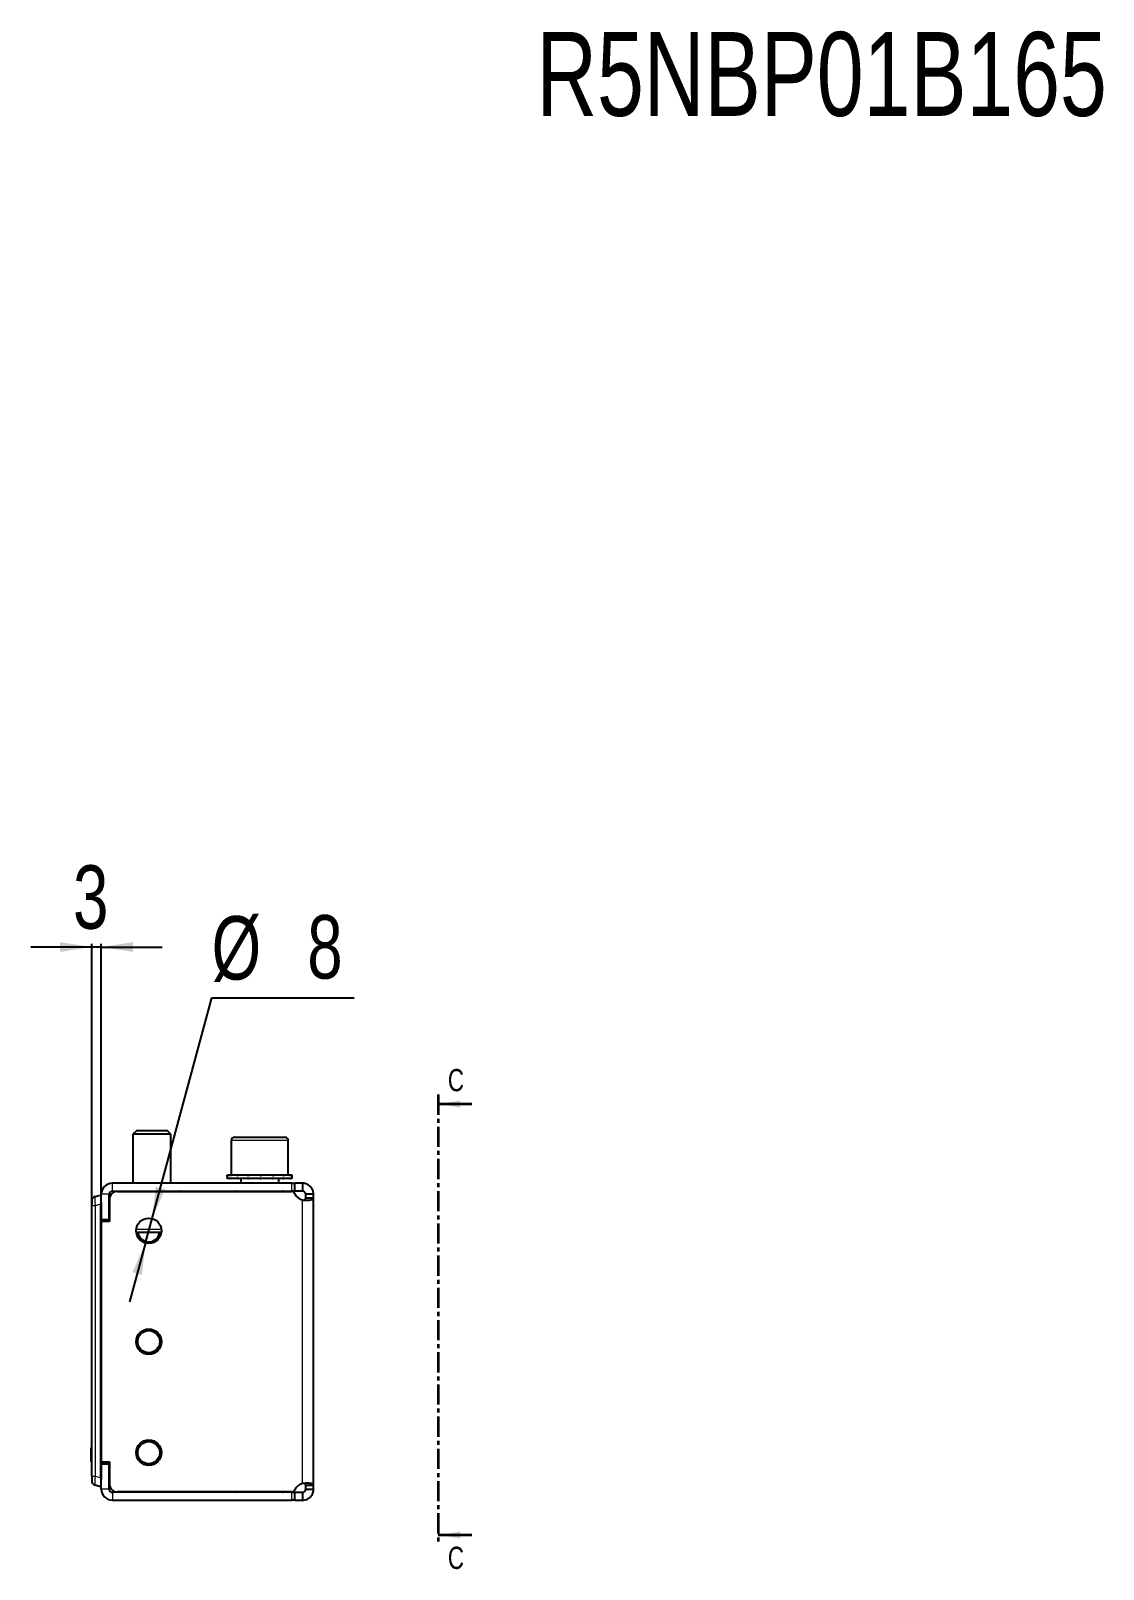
# Model space of a CAD drawing. Header units: millimetres. Extents: x -438 to 5180, y -570 to 658.
# Drawn here: x 1942.8 to 2281.1, y 173.2 to 658.5 of the extents above; entities that cross this region are included whole.
import ezdxf

# ---------------------------------------------------------------- set-up
doc = ezdxf.new("R2010")
doc.units = ezdxf.units.MM
doc.linetypes.add('CENTER', pattern=[10.16, 6.35, -1.27, 1.27, -1.27])
doc.layers.add('FORMAT', color=7, linetype='Continuous')
doc.styles.add('SLDTEXTSTYLE0', font='TXT', dxfattribs={"width": 0.75})
doc.dimstyles.new('SLDDIMSTYLE1', dxfattribs={"dimtxt": 20, "dimasz": 10, "dimexe": 0, "dimexo": 0.0625, "dimgap": 5, "dimtad": 2, "dimdec": 1, "dimrnd": 1e-09, "dimzin": 12, "dimdsep": 46, "dimtxsty": 'SLDTEXTSTYLE0', "dimsah": 1, "dimcen": 0.09, "dimadec": 0, "dimazin": 3, "dimtfac": 1, "dimtmove": 0, "dimatfit": 0, "dimfxl": 0, "dimfrac": 2, "dimtolj": 1, "dimtzin": 12, "dimarcsym": 0})
doc.dimstyles.new('SLDDIMSTYLE2', dxfattribs={"dimtxt": 20, "dimasz": 10, "dimexe": 0, "dimexo": 0.0625, "dimgap": 5, "dimtad": 0, "dimtih": 1, "dimtoh": 1, "dimdec": 1, "dimrnd": 1e-09, "dimzin": 12, "dimdsep": 46, "dimtxsty": 'SLDTEXTSTYLE0', "dimsah": 1, "dimcen": 0, "dimadec": 0, "dimazin": 3, "dimtfac": 1, "dimtmove": 0, "dimatfit": 3, "dimfxl": 0, "dimfrac": 2, "dimtolj": 1, "dimtzin": 12, "dimarcsym": 0})

# ---------------------------------------------------------------- blocks, each defined once
blk = doc.blocks.new('_D_4')
at = {"layer": 'FORMAT'}
for p, q in [((1962.01, 369.45), (1942.77, 369.45)), ((1962.01, 287.86), (1962.01, 370.45)), ((1965.01, 369.45), (1962.01, 369.45)), ((1965.01, 282.86), (1965.01, 370.45)), ((1965.01, 369.45), (1984.24, 369.45))]:
    blk.add_line(p, q, dxfattribs=at)
for points in [[(1962.01, 369.45), (1952.01, 370.99), (1952.01, 367.91)], [(1965.01, 369.45), (1975.01, 367.91), (1975.01, 370.99)]]:
    blk.add_solid(points, dxfattribs=at)
at = {"layer": 'FORMAT', "insert": (1956.12, 395.23), "char_height": 20, "attachment_point": 1, "style": 'SLDTEXTSTYLE0'}
blk.add_mtext('3', dxfattribs=at)
blk = doc.blocks.new('_D_5')
at = {"layer": 'FORMAT'}
for p, q in [((1981.05, 283.81), (1999.85, 353.42)), ((1999.85, 353.42), (2044.79, 353.42)), ((1978.96, 276.09), (1981.05, 283.81)), ((1978.96, 276.09), (1973.95, 257.52))]:
    blk.add_line(p, q, dxfattribs=at)
for points in [[(1981.05, 283.81), (1985.14, 293.06), (1982.17, 293.86)], [(1978.96, 276.09), (1974.87, 266.83), (1977.84, 266.03)]]:
    blk.add_solid(points, dxfattribs=at)
at = {"layer": 'FORMAT', "char_height": 20, "attachment_point": 1, "style": 'SLDTEXTSTYLE0'}
for s, insert in [('%%c', (1999.85, 379.2)), ('8', (2030.01, 379.51))]:
    blk.add_mtext(s, dxfattribs=dict(at, insert=insert))

msp = doc.modelspace()

# ---------------------------------------------------------------- linework, layer by layer
at = {"color": 7, "linetype": 'CENTER', "lineweight": 35}
msp.add_line((2071.3, 322.91), (2071.3, 180.96), dxfattribs=at)
at = {"color": 7, "linetype": 'Continuous', "lineweight": 35}
for p, q in [((2081.94, 319.91), (2071.3, 319.91)), ((2081.94, 183.96), (2071.3, 183.96))]:
    msp.add_line(p, q, dxfattribs=at)
at = {"color": 7, "linetype": 'Continuous', "lineweight": 25}
for p, q in [((1976.08, 311.45), (1975.01, 310.37)), ((1985.93, 311.45), (1976.08, 311.45)), ((1987.01, 310.37), (1985.93, 311.45)), ((1975.01, 310.37), (1975.01, 294.95)), ((1987.01, 310.37), (1975.01, 310.37)), ((1987.01, 294.95), (1987.01, 310.37)), ((2006.01, 308.45), (2006.01, 297.45)), ((2007.01, 309.45), (2023.01, 309.45)), ((2024.01, 297.45), (2024.01, 308.45)), ((2004.76, 297.45), (2004.76, 296.45)), ((2004.76, 297.45), (2004.76, 297.2)), ((2005.59, 297.45), (2004.76, 297.45)), ((2004.76, 297.45), (2004.76, 297.45)), ((2004.76, 296.45), (2004.76, 296.7)), ((2005.59, 296.45), (2004.76, 296.45)), ((2004.76, 296.45), (2004.76, 296.45)), ((2005.59, 297.45), (2005.69, 297.45)), ((2005.59, 296.45), (2005.69, 296.45)), ((2005.69, 297.45), (2005.69, 297.2)), ((2007.86, 297.45), (2005.69, 297.45)), ((2005.69, 296.45), (2005.69, 296.7)), ((2007.86, 296.45), (2005.69, 296.45)), ((2007.86, 297.45), (2008.04, 297.45)), ((2007.86, 296.45), (2008.04, 296.45)), ((2008.04, 297.45), (2008.04, 297.2)), ((2011.21, 297.45), (2008.04, 297.45)), ((2008.04, 296.45), (2008.04, 296.7)), ((2011.21, 296.45), (2008.04, 296.45)), ((2009.01, 296.45), (2009.01, 294.95)), ((2011.21, 297.45), (2011.45, 297.45)), ((2011.21, 296.45), (2011.45, 296.45)), ((2011.45, 297.45), (2011.45, 297.2)), ((2015.15, 297.45), (2011.45, 297.45)), ((2011.45, 296.45), (2011.45, 296.7)), ((2015.15, 296.45), (2011.45, 296.45)), ((2015.14, 297.45), (2015.4, 297.45)), ((2015.15, 297.45), (2015.22, 297.45)), ((2015.15, 296.45), (2015.3, 296.45)), ((2015.3, 296.45), (2015.4, 296.45)), ((2015.35, 297.45), (2015.4, 297.45)), ((2015.4, 297.45), (2015.4, 297.2)), ((2019.06, 297.45), (2015.4, 297.45)), ((2015.4, 296.45), (2015.4, 296.7)), ((2019.06, 296.45), (2015.4, 296.45)), ((2019.06, 297.45), (2019.29, 297.45)), ((2019.06, 296.45), (2019.29, 296.45)), ((2019.29, 297.45), (2019.29, 297.2)), ((2022.35, 297.45), (2019.29, 297.45)), ((2019.29, 296.45), (2019.29, 296.7)), ((2022.35, 296.45), (2019.29, 296.45)), ((2021.01, 294.95), (2021.01, 296.45)), ((2022.35, 297.45), (2022.52, 297.45)), ((2022.35, 296.45), (2022.52, 296.45)), ((2022.52, 297.45), (2022.52, 297.2)), ((2024.53, 297.45), (2022.52, 297.45)), ((2022.52, 296.45), (2022.52, 296.7)), ((2024.53, 296.45), (2022.52, 296.45)), ((2024.53, 297.45), (2024.62, 297.45)), ((2024.53, 296.45), (2024.62, 296.45)), ((2024.62, 297.45), (2024.62, 297.2)), ((2025.25, 297.45), (2024.62, 297.45)), ((2024.62, 296.45), (2024.62, 296.7)), ((2025.25, 296.45), (2024.62, 296.45)), ((2025.26, 296.45), (2025.26, 297.45)), ((1963.12, 290.74), (1964.81, 291.2)), ((1964.81, 291.2), (1965.01, 291.2)), ((1965.01, 283.5), (1965.01, 291.45)), ((1967.51, 283.5), (1967.51, 291.45)), ((2025.1, 294.95), (1968.51, 294.95)), ((1968.51, 292.45), (2025.1, 292.45)), ((1970.11, 292.35), (2025.08, 292.35)), ((1970.76, 292.45), (1970.76, 292.35)), ((1971.05, 292.45), (1971.05, 292.35)), ((1972.73, 292.45), (1972.73, 292.35)), ((1975.68, 292.45), (1975.68, 292.35)), ((1979.44, 292.45), (1979.44, 292.35)), ((1983.43, 292.45), (1983.43, 292.35)), ((1987.06, 292.45), (1987.06, 292.35)), ((1989.76, 292.45), (1989.76, 292.35)), ((1991.13, 292.45), (1991.13, 292.35)), ((1991.26, 292.35), (1991.26, 292.45)), ((2025.1, 294.95), (2026.1, 294.95)), ((2026.1, 292.45), (2025.1, 292.45)), ((2026.1, 292.45), (2026.1, 294.95)), ((2028.51, 294.95), (2026.1, 294.95)), ((2028.51, 292.45), (2026.1, 292.45)), ((2028.51, 294.95), (2028.51, 292.45)), ((2032.01, 291.45), (2029.51, 291.45)), ((2029.51, 290.23), (2029.51, 291.45)), ((2032.01, 290.23), (2032.01, 291.45)), ((1962.01, 289.3), (1962.01, 287.85)), ((1962.01, 213.4), (1962.01, 287.85)), ((1964.81, 288.3), (1964.81, 202.1)), ((1965.01, 288.92), (1965.01, 201.47)), ((1967.61, 289.85), (1967.61, 282.85)), ((2032.01, 290.23), (2029.51, 290.23)), ((2032.01, 199.67), (2032.01, 290.23)), ((1965.01, 283.5), (1967.51, 283.5)), ((1965.01, 207.05), (1965.01, 282.85)), ((1967.61, 282.85), (1965.01, 282.85)), ((1967.61, 284.43), (1967.51, 284.21)), ((1983.97, 279.45), (1976.04, 279.45)), ((1961.81, 211.45), (1962.01, 211.45)), ((1961.81, 211.1), (1962.01, 211.1)), ((1961.81, 210.38), (1961.81, 211.1)), ((1961.81, 210.38), (1962.01, 210.38)), ((1961.81, 209.43), (1961.81, 209.54)), ((1962.01, 205.2), (1962.01, 213.4)), ((1961.81, 207.97), (1962.01, 207.97)), ((1961.81, 207.43), (1961.81, 207.97)), ((1961.81, 207.43), (1962.01, 207.43)), ((1961.81, 207.14), (1962.01, 207.14)), ((1962.01, 202.55), (1962.01, 205.2)), ((1965.01, 207.05), (1967.61, 207.05)), ((1965.01, 206.4), (1967.51, 206.4)), ((1965.01, 198.45), (1965.01, 206.4)), ((1967.51, 198.45), (1967.51, 206.4)), ((1967.61, 205.97), (1967.51, 206.18)), ((1967.61, 207.05), (1967.61, 200.05)), ((1962.01, 202.55), (1962.01, 201.1)), ((1964.81, 199.2), (1963.12, 199.65)), ((1965.01, 199.2), (1964.81, 199.2)), ((2029.51, 199.67), (2032.01, 199.67)), ((2029.51, 198.45), (2029.51, 199.67)), ((2032.01, 198.45), (2032.01, 199.67)), ((2025.1, 197.45), (1968.51, 197.45)), ((1968.51, 194.95), (2025.1, 194.95)), ((2025.08, 197.55), (1970.11, 197.55)), ((2025.1, 197.45), (2026.1, 197.45)), ((2026.1, 194.95), (2025.1, 194.95)), ((2026.1, 194.95), (2026.1, 197.45)), ((2026.1, 197.45), (2028.51, 197.45)), ((2026.1, 194.95), (2028.51, 194.95)), ((2028.51, 197.45), (2028.76, 197.48)), ((2028.51, 197.45), (2028.51, 194.95)), ((2029.51, 198.45), (2032.01, 198.45))]:
    msp.add_line(p, q, dxfattribs=at)
at = {"color": 8, "linetype": 'Continuous', "lineweight": 18}
for p, q in [((2024.01, 308.45), (2006.01, 308.45)), ((1967.51, 291.45), (1965.01, 291.45)), ((1968.51, 292.45), (1968.51, 294.95)), ((2025.1, 292.45), (2025.1, 294.95)), ((1963.12, 287.85), (1962.01, 287.85)), ((1964.81, 288.3), (1963.12, 287.85)), ((1963.12, 287.85), (1963.12, 202.55)), ((2028.51, 200.22), (2028.51, 289.67)), ((1965.2, 283.5), (1965.2, 282.85)), ((1976.04, 280.45), (1983.97, 280.45)), ((1961.81, 209.25), (1962.01, 209.25)), ((1965.2, 207.05), (1965.2, 206.4)), ((1962.01, 202.55), (1963.12, 202.55)), ((1963.12, 202.55), (1964.81, 202.1)), ((1967.51, 198.45), (1965.01, 198.45)), ((1968.51, 197.45), (1968.51, 194.95)), ((2025.1, 194.95), (2025.1, 197.45))]:
    msp.add_line(p, q, dxfattribs=at)
at = {"color": 7, "linetype": 'Continuous', "lineweight": 25}
for centre, radius in [((1980.01, 279.95), 4), ((1980.01, 244.95), 4), ((1980.01, 244.95), 3.5), ((1980.01, 209.95), 4), ((1980.01, 209.95), 3.5)]:
    msp.add_circle(centre, radius, dxfattribs=at)
for centre, radius, start, end in [((2007.01, 308.45), 1, 90, 180), ((2023.01, 308.45), 1, 0, 90), ((1968.51, 291.45), 3.5, 90, 180), ((1968.51, 291.45), 1, 90, 180), ((1970.11, 289.85), 2.5, 90, 180), ((2007.66, 292.1), 0.35, 45.5847, 90), ((2022.36, 292.1), 0.35, 90, 134.4153), ((2025.08, 291.35), 1, 22.8854, 90), ((2029.23, 293.1), 3.5, 202.8854, 258.1052), ((1963.51, 289.3), 1.5, 105, 180), ((1980.01, 279.95), 3.5, 188.2132, 351.7868), ((1963.51, 201.1), 1.5, 180, 255), ((1970.11, 200.05), 2.5, 180, 270), ((2029.23, 196.8), 3.5, 101.8948, 157.1146), ((1968.51, 198.45), 3.5, 180, 270), ((1968.51, 198.45), 1, 180, 270), ((2007.66, 197.8), 0.35, 270, 314.4153), ((2022.36, 197.8), 0.35, 225.5847, 270), ((2025.08, 198.55), 1, 270, 337.1146)]:
    msp.add_arc(centre, radius, start, end, dxfattribs=at)
at = {"color": 8, "linetype": 'Continuous', "lineweight": 18}
for centre, major_axis, start_param, end_param in [((1963.51, 287.74), (-0.38, 3), 0.016741, 1.520499), ((1963.51, 202.65), (0.38, 3), 1.621093, 3.124852)]:
    msp.add_ellipse(centre, major_axis=major_axis, ratio=0.123038, start_param=start_param, end_param=end_param, dxfattribs=at)
at = {"color": 7, "linetype": 'Continuous', "lineweight": 25}
for centre, major_axis, start_param, end_param in [((1976.4, 291.2), (-11.57, -3.1), 6.030113, 6.216148), ((1976.4, 199.2), (-11.57, 3.1), 0.067037, 0.253072)]:
    msp.add_ellipse(centre, major_axis=major_axis, ratio=0.250563, start_param=start_param, end_param=end_param, dxfattribs=at)
for points, knots in [([(2004.76, 297.2), (2004.76, 297.24), (2004.76, 297.3), (2004.76, 297.38), (2004.76, 297.43), (2004.76, 297.45)], [0, 0, 0, 0, 0.499981, 0.749988, 1, 1, 1, 1]), ([(2004.76, 296.45), (2004.76, 296.47), (2004.76, 296.51), (2004.76, 296.59), (2004.76, 296.66), (2004.76, 296.7)], [0, 0, 0, 0, 0.2501401, 0.5002802, 1, 1, 1, 1]), ([(2005.69, 297.2), (2005.67, 297.24), (2005.65, 297.3), (2005.61, 297.38), (2005.6, 297.43), (2005.59, 297.45)], [0, 0, 0, 0, 0.4999808, 0.7499881, 1, 1, 1, 1]), ([(2005.59, 296.45), (2005.6, 296.47), (2005.61, 296.51), (2005.65, 296.59), (2005.67, 296.66), (2005.69, 296.7)], [0, 0, 0, 0, 0.25014, 0.50028, 1, 1, 1, 1]), ([(2008.04, 297.2), (2008.01, 297.24), (2007.96, 297.3), (2007.9, 297.38), (2007.87, 297.43), (2007.86, 297.45)], [0, 0, 0, 0, 0.4999808, 0.7499881, 1, 1, 1, 1]), ([(2007.86, 296.45), (2007.87, 296.47), (2007.9, 296.51), (2007.96, 296.59), (2008.01, 296.66), (2008.04, 296.7)], [0, 0, 0, 0, 0.25014, 0.50028, 1, 1, 1, 1]), ([(2011.45, 297.2), (2011.41, 297.24), (2011.35, 297.3), (2011.27, 297.38), (2011.23, 297.43), (2011.21, 297.45)], [0, 0, 0, 0, 0.499981, 0.749988, 1, 1, 1, 1]), ([(2011.21, 296.45), (2011.23, 296.47), (2011.27, 296.51), (2011.35, 296.59), (2011.41, 296.66), (2011.45, 296.7)], [0, 0, 0, 0, 0.25014, 0.50028, 1, 1, 1, 1]), ([(2015.4, 297.2), (2015.35, 297.24), (2015.29, 297.3), (2015.21, 297.38), (2015.17, 297.43), (2015.15, 297.45)], [0, 0, 0, 0, 0.499981, 0.749988, 1, 1, 1, 1]), ([(2015.15, 296.45), (2015.17, 296.47), (2015.21, 296.51), (2015.29, 296.59), (2015.35, 296.66), (2015.4, 296.7)], [0, 0, 0, 0, 0.25014, 0.50028, 1, 1, 1, 1]), ([(2015.4, 297.2), (2015.38, 297.27), (2015.35, 297.4), (2015.31, 297.43), (2015.3, 297.45)], [0, 0, 0, 0, 0.561794, 1, 1, 1, 1]), ([(2015.4, 296.7), (2015.38, 296.62), (2015.35, 296.49), (2015.31, 296.46), (2015.3, 296.45)], [0, 0, 0, 0, 0.561794, 1, 1, 1, 1]), ([(2019.29, 297.2), (2019.25, 297.24), (2019.19, 297.3), (2019.11, 297.38), (2019.08, 297.43), (2019.06, 297.45)], [0, 0, 0, 0, 0.499981, 0.749988, 1, 1, 1, 1]), ([(2019.06, 296.45), (2019.08, 296.47), (2019.11, 296.51), (2019.19, 296.59), (2019.25, 296.66), (2019.29, 296.7)], [0, 0, 0, 0, 0.25014, 0.50028, 1, 1, 1, 1]), ([(2022.52, 297.2), (2022.5, 297.24), (2022.45, 297.3), (2022.4, 297.38), (2022.37, 297.43), (2022.35, 297.45)], [0, 0, 0, 0, 0.499981, 0.749988, 1, 1, 1, 1]), ([(2022.35, 296.45), (2022.37, 296.47), (2022.4, 296.51), (2022.45, 296.59), (2022.5, 296.66), (2022.52, 296.7)], [0, 0, 0, 0, 0.25014, 0.50028, 1, 1, 1, 1]), ([(2024.62, 297.2), (2024.6, 297.24), (2024.58, 297.3), (2024.55, 297.38), (2024.54, 297.43), (2024.53, 297.45)], [0, 0, 0, 0, 0.499981, 0.749988, 1, 1, 1, 1]), ([(2024.53, 296.45), (2024.54, 296.47), (2024.55, 296.51), (2024.58, 296.59), (2024.6, 296.66), (2024.62, 296.7)], [0, 0, 0, 0, 0.2501401, 0.5002802, 1, 1, 1, 1]), ([(1971.01, 292.35), (1971.01, 292.36), (1971, 292.39), (1971, 292.43), (1970.99, 292.45)], [0, 0, 0, 0, 0.374848, 1, 1, 1, 1]), ([(1972.65, 292.35), (1972.64, 292.36), (1972.62, 292.39), (1972.6, 292.43), (1972.59, 292.45)], [0, 0, 0, 0, 0.374848, 1, 1, 1, 1]), ([(1975.55, 292.35), (1975.54, 292.36), (1975.52, 292.39), (1975.49, 292.43), (1975.47, 292.45)], [0, 0, 0, 0, 0.374848, 1, 1, 1, 1]), ([(1979.29, 292.35), (1979.28, 292.36), (1979.25, 292.39), (1979.21, 292.43), (1979.19, 292.45)], [0, 0, 0, 0, 0.374848, 1, 1, 1, 1]), ([(1983.29, 292.35), (1983.28, 292.36), (1983.24, 292.39), (1983.21, 292.43), (1983.19, 292.45)], [0, 0, 0, 0, 0.374848, 1, 1, 1, 1]), ([(1986.94, 292.35), (1986.93, 292.36), (1986.9, 292.39), (1986.87, 292.43), (1986.86, 292.45)], [0, 0, 0, 0, 0.374848, 1, 1, 1, 1]), ([(1989.69, 292.35), (1989.68, 292.36), (1989.66, 292.39), (1989.64, 292.43), (1989.63, 292.45)], [0, 0, 0, 0, 0.374848, 1, 1, 1, 1]), ([(1991.11, 292.35), (1991.11, 292.36), (1991.1, 292.39), (1991.1, 292.43), (1991.09, 292.45)], [0, 0, 0, 0, 0.374848, 1, 1, 1, 1]), ([(2032.01, 291.45), (2031.99, 291.71), (2031.96, 292.2), (2031.67, 293.02), (2031.21, 293.73), (2030.58, 294.29), (2029.97, 294.65), (2029.26, 294.9), (2028.76, 294.93), (2028.51, 294.95)], [0, 0, 0, 0, 0.144067, 0.271276, 0.474907, 0.597997, 0.726338, 0.860245, 1, 1, 1, 1]), ([(2029.51, 291.45), (2029.49, 291.59), (2029.47, 291.78), (2029.34, 292), (2029.24, 292.14), (2029.1, 292.26), (2028.92, 292.36), (2028.72, 292.43), (2028.58, 292.44), (2028.51, 292.45)], [0, 0, 0, 0, 0.294103, 0.406373, 0.497014, 0.611853, 0.731691, 0.860101, 1, 1, 1, 1]), ([(2028.51, 289.67), (2028.82, 289.66), (2029.41, 289.63), (2030.36, 289.61), (2031.22, 289.65), (2031.88, 289.87), (2031.96, 290.1), (2032.01, 290.23)], [0, 0, 0, 0, 0.17084, 0.319217, 0.548103, 0.767822, 1, 1, 1, 1]), ([(2028.51, 289.67), (2028.6, 289.66), (2028.76, 289.63), (2028.98, 289.62), (2029.15, 289.63), (2029.28, 289.68), (2029.38, 289.77), (2029.48, 289.94), (2029.5, 290.11), (2029.51, 290.23)], [0, 0, 0, 0, 0.154359, 0.287283, 0.400435, 0.496544, 0.604314, 0.723151, 1, 1, 1, 1]), ([(1961.81, 211.1), (1961.81, 211.21), (1961.81, 211.42), (1961.81, 211.44), (1961.81, 211.45)], [0, 0, 0, 0, 0.5368, 1, 1, 1, 1]), ([(1961.81, 209.25), (1961.81, 209.42), (1961.81, 209.75), (1961.81, 210.17), (1961.81, 210.36), (1961.81, 210.45)], [0, 0, 0, 0, 0.346986, 0.702168, 1, 1, 1, 1]), ([(1961.81, 208.1), (1961.81, 208.13), (1961.81, 208.26), (1961.81, 208.66), (1961.81, 209.06), (1961.81, 209.25)], [0, 0, 0, 0, 0.136302, 0.576865, 1, 1, 1, 1]), ([(1961.81, 207.14), (1961.81, 207.16), (1961.81, 207.18), (1961.81, 207.36), (1961.81, 207.43)], [0, 0, 0, 0, 0.577653, 1, 1, 1, 1]), ([(2032.01, 199.67), (2031.95, 199.79), (2031.87, 200.01), (2031.3, 200.21), (2030.7, 200.27), (2030.06, 200.3), (2029.32, 200.28), (2028.78, 200.24), (2028.51, 200.22)], [0, 0, 0, 0, 0.254149, 0.448213, 0.574908, 0.708872, 0.850468, 1, 1, 1, 1]), ([(2029.51, 199.67), (2029.49, 199.79), (2029.47, 199.99), (2029.32, 200.2), (2029.19, 200.25), (2029.14, 200.26)], [0, 0, 0, 0, 0.488232, 0.819706, 1, 1, 1, 1]), ([(2028.51, 197.45), (2028.59, 197.45), (2028.74, 197.46), (2028.95, 197.55), (2029.12, 197.65), (2029.25, 197.77), (2029.36, 197.91), (2029.48, 198.15), (2029.49, 198.32), (2029.51, 198.45)], [0, 0, 0, 0, 0.156786, 0.290809, 0.403501, 0.497298, 0.607133, 0.726181, 1, 1, 1, 1]), ([(2028.51, 194.95), (2028.8, 194.97), (2029.35, 195.01), (2030.25, 195.36), (2031.14, 196.03), (2031.86, 197.14), (2031.96, 198), (2032.01, 198.45)], [0, 0, 0, 0, 0.16069, 0.301312, 0.521951, 0.753573, 1, 1, 1, 1])]:
    msp.add_open_spline(points, degree=3, knots=knots, dxfattribs=at)
at = {"color": 7, "linetype": 'Continuous', "lineweight": 35}
for points in [[(2071.3, 319.91), (2078.3, 318.79), (2078.3, 321.03)], [(2071.3, 183.96), (2078.3, 182.84), (2078.3, 185.08)]]:
    msp.add_solid(points, dxfattribs=at)

# ---------------------------------------------------------------- texts
at = {"color": 7, "linetype": 'Continuous', "char_height": 7, "attachment_point": 1, "style": 'SLDTEXTSTYLE0'}
for insert in [(2074.37, 330.97), (2074.37, 180.28)]:
    msp.add_mtext('C', dxfattribs=dict(at, insert=insert))
at = {"layer": 'FORMAT', "insert": (2102.27, 658.1), "char_height": 26.4583, "attachment_point": 1, "style": 'SLDTEXTSTYLE0'}
msp.add_mtext('R5NBP01B165', dxfattribs=at)

# ---------------------------------------------------------------- dimensions: what is measured, and where the dimension line sits
at = {"layer": 'FORMAT'}
dim = msp.add_linear_dim(base=(1962.01, 369.45), p1=(1965.01, 282.85), p2=(1962.01, 287.85), dimstyle='SLDDIMSTYLE1', dxfattribs=at)
dim.commit()
dim.dimension.update_dxf_attribs({"geometry": '_D_4', "text_midpoint": (1963.51, 369.45), "dimtype": 160})
dim = msp.add_diameter_dim_2p(p1=(1981.05, 283.81), p2=(1978.96, 276.09), dimstyle='SLDDIMSTYLE2', dxfattribs=at)
dim.commit()
dim.dimension.update_dxf_attribs({"geometry": '_D_5', "text_midpoint": (2022.32, 369.45), "dimtype": 163})

doc.saveas('drawing.dxf')
